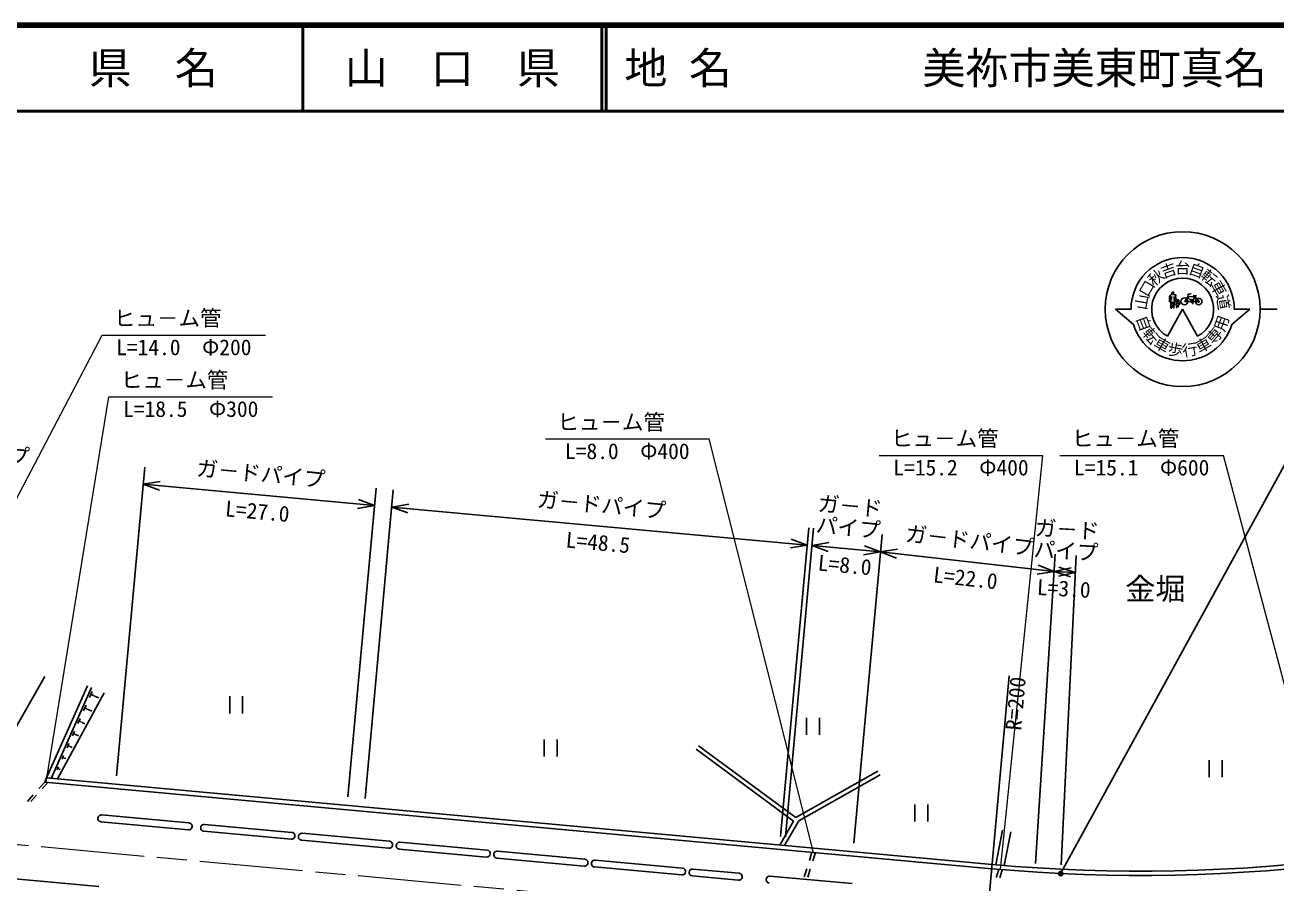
# Model space of a CAD drawing. Units: millimetres, scale not verified. Extents: x 40000 to 680000, y 20000 to 380000.
# Drawn here: x 300720 to 446107, y 280322 to 380000 of the extents above; entities that cross this region are included whole.
import ezdxf
from ezdxf.enums import TextEntityAlignment as Align

# ---------------------------------------------------------------- set-up
doc = ezdxf.new("R2010")
doc.units = ezdxf.units.MM
doc.header["$LTSCALE"] = 1000
doc.header["$PDMODE"] = 32
doc.header["$PDSIZE"] = 500
doc.linetypes.add('CHAIN', pattern=[18.5, 12, -1.5, 3.5, -1.5])
for name, color, linetype, lineweight in [('M-BGD', 7, 'Continuous', 25), ('M-BMK', 2, 'CHAIN', 13), ('M-STR-HTXT', 7, 'Continuous', 13), ('M-STR-STRC', 7, 'Continuous', 25), ('M-TTL', 2, 'Continuous', 140), ('M-TTL-LINE', 7, 'Continuous', 50)]:
    doc.layers.add(name, color=color, linetype=linetype, lineweight=lineweight)
doc.layers.add('M-TTL-TXT', color=7, linetype='Continuous')
doc.styles.add('@ＭＳ ゴシック', font='')
doc.styles.add('ＭＳ ゴシック', font='')
doc.styles.get('@ＭＳ ゴシック').set_extended_font_data('@MS Gothic')
doc.styles.get('ＭＳ ゴシック').set_extended_font_data('MS Gothic')

msp = doc.modelspace()

# ---------------------------------------------------------------- hatches: boundary and pattern name
at = {"layer": 'M-STR-STRC'}
msp.add_hatch(color=256, dxfattribs=at).paths.add_polyline_path([(433922, 348688), (434010, 348725), (434066, 348782), (434066, 348847), (434028, 348865), (433977, 348868), (434062, 348974), (434131, 348998), (434208, 348960), (434234, 348910), (434242, 348878), (434198, 348865), (434200, 348786), (434210, 348745), (434383, 348666), (434436, 348636), (434451, 348574), (434441, 348327), (434531, 348094), (434528, 348059), (434543, 348040), (434539, 347985), (434525, 347970), (434519, 347853), (434589, 347846), (434654, 347861), (434683, 347878), (434689, 347930), (434662, 347952), (434669, 348016), (434711, 348067), (434777, 348073), (434810, 348037), (434827, 347998), (434835, 347965), (434802, 347935), (434796, 347877), (434805, 347861), (434842, 347839), (434873, 347801), (434896, 347725), (434905, 347629), (434901, 347539), (434877, 347540), (434872, 347621), (434850, 347662), (434840, 347739), (434794, 347731), (434767, 347711), (434770, 347630), (434795, 347573), (434810, 347507), (434800, 347472), (434763, 347416), (434749, 347375), (434746, 347353), (434771, 347303), (434799, 347263), (434789, 347240), (434730, 347206), (434735, 347231), (434759, 347258), (434682, 347355), (434689, 347420), (434654, 347455), (434587, 347385), (434584, 347193), (434514, 347168), (434505, 347193), (434541, 347215), (434528, 347431), (434543, 347509), (434477, 347546), (434476, 347590), (434606, 347695), (434603, 347757), (434483, 347813), (434492, 348017), (434364, 348256), (434325, 348457), (434265, 348316), (434265, 348177), (434342, 348035), (434272, 347938), (434265, 347816), (434284, 347762), (434280, 347497), (434246, 347317), (434223, 347212), (434224, 347182), (434265, 347127), (434234, 347104), (434141, 347172), (434156, 347392), (434158, 347640), (434124, 347774), (434074, 347772), (434005, 347543), (433980, 347210), (433956, 347157), (434016, 347115), (434013, 347090), (433881, 347122), (433868, 347432), (433873, 347574), (433892, 347830), (433885, 347901), (433846, 347972), (433895, 348068), (433945, 348425), (433905, 348439), (433860, 348430), (433810, 348359), (433796, 348067), (433772, 347861), (433737, 347859), (433716, 348246), (433725, 348404), (433791, 348568)])

# ---------------------------------------------------------------- linework, layer by layer
at = {"layer": 'M-BGD'}
for p, q in [((296623, 293126), (303018, 304314)), ((412397, 274505), (415101, 304383)), ((303227, 292523), (307991, 303232)), ((303753, 292474), (308448, 303028)), ((304481, 292408), (309913, 302417)), ((308525, 302586), (308209, 301876)), ((307809, 300976), (307521, 300330)), ((308584, 302241), (308505, 302063)), ((308732, 302095), (308712, 302051)), ((308722, 302073), (309302, 301815)), ((324514, 302030), (324514, 300030)), ((326014, 302030), (326014, 300030)), ((307863, 300662), (307791, 300500)), ((307997, 300529), (307979, 300489)), ((307988, 300509), (308476, 300292)), ((391563, 299515), (391563, 297515)), ((393063, 299515), (393063, 297515)), ((307120, 299429), (306860, 298843)), ((307169, 299144), (307104, 298997)), ((307291, 299024), (307275, 298987)), ((307283, 299005), (307682, 298828)), ((306458, 297941), (306224, 297414)), ((306502, 297684), (306444, 297553)), ((306612, 297576), (306597, 297543)), ((306605, 297560), (306918, 297420)), ((361058, 296999), (361058, 294999)), ((362558, 296999), (362558, 294999)), ((305822, 296510), (305612, 296039)), ((305861, 296281), (305809, 296164)), ((305959, 296185), (305946, 296155)), ((305953, 296170), (306184, 296067)), ((390037, 287493), (378710, 295857)), ((390288, 287930), (379007, 296260)), ((304622, 293813), (304460, 293448)), ((305210, 295135), (305025, 294718)), ((305245, 294932), (305198, 294828)), ((305332, 294847), (305320, 294821)), ((305326, 294834), (305478, 294766)), ((438358, 294609), (438358, 292609)), ((439858, 294609), (439858, 292609)), ((303227, 292523), (303006, 292041)), ((303227, 292523), (413122, 282472)), ((304652, 293635), (304612, 293544)), ((304728, 293561), (304718, 293538)), ((304723, 293549), (304799, 293515)), ((399844, 293310), (390288, 287930)), ((400089, 292874), (390653, 287561)), ((303006, 292041), (302340, 291295)), ((303378, 292007), (302712, 291261)), ((303006, 292041), (413077, 281974)), ((301674, 290549), (301008, 289803)), ((302046, 290515), (301380, 289769)), ((404142, 289451), (404142, 287451)), ((405642, 289451), (405642, 287451)), ((208878, 289101), (309312, 279916)), ((309620, 288223), (319777, 287294)), ((309547, 287426), (319704, 286497)), ((321570, 287130), (331727, 286201)), ((388449, 284729), (390037, 287493)), ((388997, 284679), (390653, 287561)), ((414328, 286448), (413530, 282436)), ((321497, 286333), (331654, 285404)), ((332849, 285295), (343007, 284366)), ((332922, 286091), (343080, 285162)), ((344275, 285053), (354432, 284124)), ((415309, 286253), (414532, 282350)), ((344202, 284257), (354360, 283328)), ((355628, 284015), (365785, 283086)), ((392172, 283886), (391875, 282931)), ((392579, 283849), (392282, 282894)), ((355555, 283218), (365712, 282289)), ((366907, 282180), (377065, 281251)), ((366980, 282977), (377138, 282048)), ((378260, 281142), (383637, 280650)), ((378333, 281939), (383710, 281447)), ((387295, 281119), (396855, 280245)), ((391578, 281977), (391281, 281022)), ((391985, 281939), (391688, 280984)), ((413892, 281902), (413602, 280945)), ((414299, 281868), (414010, 280911))]:
    msp.add_line(p, q, dxfattribs=at)
for centre, radius, start, end in [((430421, 473692), 192500, 264.82971, 290.18308), ((430421, 473692), 192000, 264.83085, 290.17632), ((309583, 287824), 400, 84.77468, 264.77472), ((319741, 286895), 400, 264.77469, 84.77473), ((321533, 286731), 400, 84.77463, 264.77469), ((331691, 285802), 400, 264.77469, 84.77475), ((332886, 285693), 400, 84.77463, 264.77469), ((343043, 284764), 400, 264.77469, 84.77472), ((344257, 284653), 400, 84.77469, 264.77469), ((354396, 283726), 400, 264.77469, 84.77469), ((355591, 283617), 400, 84.77468, 264.7747), ((365749, 282688), 400, 264.77464, 84.77469), ((366944, 282578), 400, 84.77469, 264.77474), ((377101, 281649), 400, 264.77472, 84.77469), ((378296, 281540), 400, 84.77469, 264.77466), ((383674, 281048), 400, 264.77461, 84.77469), ((387259, 280721), 400, 84.77468, 264.7747)]:
    msp.add_arc(centre, radius, start, end, dxfattribs=at)
at = {"layer": 'M-BMK'}
msp.add_line((265759, 287916), (363850, 278945), dxfattribs=at)
at = {"layer": 'M-STR-HTXT'}
for p, q in [((283405, 293833), (309675, 343976)), ((309675, 343976), (328675, 343976)), ((303192, 292024), (310478, 336801)), ((310478, 336801), (329478, 336801)), ((361217, 331904), (380217, 331904)), ((392376, 283868), (380217, 331904)), ((400000, 330000), (419000, 330000)), ((414096, 281885), (419000, 330000)), ((421000, 330000), (440000, 330000)), ((452634, 282478), (440000, 330000))]:
    msp.add_line(p, q, dxfattribs=at)
at = {"layer": 'M-STR-STRC'}
for p, q in [((433977, 348868), (434062, 348974)), ((434062, 348974), (434131, 348998)), ((434131, 348998), (434208, 348960)), ((434208, 348960), (434234, 348910)), ((433716, 348246), (433725, 348404)), ((433737, 347859), (433716, 348246)), ((433725, 348404), (433791, 348568)), ((433772, 347861), (433737, 347859)), ((433796, 348067), (433772, 347861)), ((433791, 348568), (433922, 348688)), ((433810, 348359), (433796, 348067)), ((433860, 348430), (433810, 348359)), ((433846, 347972), (433895, 348068)), ((433885, 347901), (433846, 347972)), ((433905, 348439), (433860, 348430)), ((433868, 347432), (433873, 347574)), ((433873, 347574), (433892, 347830)), ((433892, 347830), (433885, 347901)), ((433895, 348068), (433945, 348425)), ((433945, 348425), (433905, 348439)), ((433922, 348688), (434010, 348725)), ((434028, 348865), (433977, 348868)), ((434005, 347543), (433980, 347210)), ((434074, 347772), (434005, 347543)), ((434010, 348725), (434066, 348782)), ((434066, 348847), (434028, 348865)), ((434066, 348782), (434066, 348847)), ((434124, 347774), (434074, 347772)), ((434158, 347640), (434124, 347774)), ((434156, 347392), (434158, 347640)), ((434242, 348878), (434198, 348865)), ((434198, 348865), (434200, 348786)), ((434200, 348786), (434210, 348745)), ((434210, 348745), (434383, 348666)), ((434234, 348910), (434242, 348878)), ((434280, 347497), (434246, 347317)), ((434325, 348457), (434265, 348316)), ((434265, 348316), (434265, 348177)), ((434265, 348177), (434342, 348035)), ((434272, 347938), (434265, 347816)), ((434265, 347816), (434284, 347762)), ((434342, 348035), (434272, 347938)), ((434284, 347762), (434280, 347497)), ((434364, 348256), (434325, 348457)), ((434492, 348017), (434364, 348256)), ((434383, 348666), (434436, 348636)), ((434436, 348636), (434451, 348574)), ((434451, 348574), (434441, 348327)), ((434441, 348327), (434531, 348094)), ((434476, 347590), (434606, 347695)), ((434477, 347546), (434476, 347590)), ((434543, 347509), (434477, 347546)), ((434483, 347813), (434492, 348017)), ((434603, 347757), (434483, 347813)), ((434525, 347970), (434519, 347853)), ((434519, 347853), (434589, 347846)), ((434539, 347985), (434525, 347970)), ((434531, 348094), (434528, 348059)), ((434528, 348059), (434543, 348040)), ((434528, 347431), (434543, 347509)), ((434543, 348040), (434539, 347985)), ((434589, 347846), (434654, 347861)), ((434606, 347695), (434603, 347757)), ((434654, 347861), (434683, 347878)), ((434662, 347952), (434669, 348016)), ((434689, 347930), (434662, 347952)), ((434669, 348016), (434711, 348067)), ((434683, 347878), (434689, 347930)), ((434711, 348067), (434777, 348073)), ((434794, 347731), (434767, 347711)), ((434767, 347711), (434770, 347630)), ((434770, 347630), (434795, 347573)), ((434777, 348073), (434810, 348037)), ((434840, 347739), (434794, 347731)), ((434795, 347573), (434810, 347507)), ((434802, 347935), (434796, 347877)), ((434796, 347877), (434805, 347861)), ((434810, 347507), (434800, 347472)), ((434835, 347965), (434802, 347935)), ((434805, 347861), (434842, 347839)), ((434810, 348037), (434827, 347998)), ((434827, 347998), (434835, 347965)), ((434850, 347662), (434840, 347739)), ((434842, 347839), (434873, 347801)), ((434872, 347621), (434850, 347662)), ((434877, 347540), (434872, 347621)), ((434873, 347801), (434896, 347725)), ((434901, 347539), (434877, 347540)), ((434896, 347725), (434905, 347629)), ((434905, 347629), (434901, 347539)), ((435459, 347894), (435750, 348170)), ((437124, 347869), (435459, 347894)), ((435750, 348170), (435934, 348599)), ((436384, 347880), (435833, 348364)), ((435866, 348628), (435917, 348748)), ((435934, 348599), (435866, 348628)), ((436686, 348435), (435869, 348447)), ((436152, 348773), (435917, 348748)), ((436236, 348744), (436152, 348773)), ((436305, 348094), (436216, 348094)), ((436384, 347880), (436305, 348094)), ((436384, 347880), (436749, 348550)), ((436384, 347880), (436416, 347660)), ((436416, 347660), (436510, 347660)), ((436867, 348548), (436478, 348554)), ((437124, 347869), (436686, 348435)), ((429260, 346987), (427460, 346987)), ((427460, 346987), (429530, 345208)), ((435260, 346987), (433517, 343837)), ((433881, 347122), (433868, 347432)), ((434013, 347090), (433881, 347122)), ((433980, 347210), (433956, 347157)), ((433956, 347157), (434016, 347115)), ((434016, 347115), (434013, 347090)), ((434141, 347172), (434156, 347392)), ((434234, 347104), (434141, 347172)), ((434246, 347317), (434223, 347212)), ((434223, 347212), (434224, 347182)), ((434224, 347182), (434265, 347127)), ((434265, 347127), (434234, 347104)), ((434505, 347193), (434541, 347215)), ((434514, 347168), (434505, 347193)), ((434584, 347193), (434514, 347168)), ((434541, 347215), (434528, 347431)), ((434587, 347385), (434584, 347193)), ((434654, 347455), (434587, 347385)), ((434689, 347420), (434654, 347455)), ((434682, 347355), (434689, 347420)), ((434759, 347258), (434682, 347355)), ((434789, 347240), (434730, 347206)), ((434730, 347206), (434735, 347231)), ((434735, 347231), (434759, 347258)), ((434749, 347375), (434746, 347353)), ((434746, 347353), (434771, 347303)), ((434763, 347416), (434749, 347375)), ((434800, 347472), (434763, 347416)), ((434771, 347303), (434799, 347263)), ((434799, 347263), (434789, 347240)), ((437002, 343837), (435260, 346987)), ((443060, 346987), (440990, 345208)), ((443060, 346987), (441260, 346987)), ((444260, 346987), (446260, 346987)), ((421160, 281549), (450260, 334708)), ((311362, 292783), (314641, 328633)), ((316429, 326981), (314458, 326641)), ((314458, 326641), (341346, 324183)), ((314458, 326641), (316335, 325950)), ((338250, 290324), (341528, 326174)), ((340241, 290142), (343520, 325992)), ((341346, 324183), (339469, 324874)), ((345309, 324340), (343338, 324000)), ((339375, 323843), (341346, 324183)), ((343338, 324000), (391636, 319583)), ((343338, 324000), (345215, 323309)), ((388540, 285725), (391818, 321575)), ((389088, 285675), (392366, 321525)), ((391636, 319583), (389760, 320275)), ((394155, 319873), (392184, 319533)), ((397054, 284946), (400333, 320796)), ((389665, 319244), (391636, 319583)), ((392184, 319533), (400151, 318805)), ((392184, 319533), (394061, 318842)), ((398180, 318465), (400151, 318805)), ((400151, 318805), (398274, 319496)), ((402129, 319101), (400151, 318805)), ((400151, 318805), (420335, 316516)), ((400151, 318805), (402012, 318073)), ((418157, 282585), (420463, 318512)), ((420335, 316516), (418473, 317248)), ((422785, 316378), (420885, 317003)), ((421137, 282417), (422882, 318375)), ((418357, 316219), (420335, 316516)), ((422292, 316924), (420335, 316516)), ((420335, 316516), (422785, 316378)), ((420335, 316516), (422234, 315890)), ((420827, 315970), (422785, 316378))]:
    msp.add_line(p, q, dxfattribs=at)
for centre, radius in [((435260, 346987), 9000), ((435459, 347894), 402), ((436384, 347880), 136), ((437124, 347869), 377), ((437124, 347869), 68.8), ((421088, 281418), 150), ((421088, 281418), 120), ((421088, 281418), 90), ((421088, 281418), 60), ((421088, 281418), 30)]:
    msp.add_circle(centre, radius, dxfattribs=at)
for radius, start, end in [(6000, 0, 180), (3600, 298.95502, 241.04498), (6000, 197.25385, 342.74615)]:
    msp.add_arc((435260, 346987), radius, start, end, dxfattribs=at)
msp.add_point((421088, 281418), dxfattribs=at)
at = {"layer": 'M-TTL'}
msp.add_line((680000, 380000), (40000, 380000), dxfattribs=at)
at = {"layer": 'M-TTL-LINE'}
for p, q in [((333000, 380000), (333000, 370000)), ((367750, 380000), (367750, 370000)), ((368250, 380000), (368250, 370000)), ((40000, 370000), (680000, 370000))]:
    msp.add_line(p, q, dxfattribs=at)

# ---------------------------------------------------------------- texts
at = {"layer": 'M-BGD', "style": 'ＭＳ ゴシック'}
msp.add_text('金堀', height=2566, dxfattribs=at).set_placement((432090, 314497), align=Align.MIDDLE_CENTER)
msp.add_text('R=200', height=1833, rotation=84.83, dxfattribs=at).set_placement((417027, 297933), align=Align.BOTTOM_LEFT)
at = {"layer": 'M-STR-HTXT', "style": 'ＭＳ ゴシック'}
for p in [(311050, 344476), (311853, 337301), (362592, 332404), (401375, 330500), (422375, 330500)]:
    msp.add_text('ヒュ－ム管', height=1833, dxfattribs=at).set_placement(p, align=Align.BOTTOM_LEFT)
for s, p in [('L=14.0\u3000Φ200', (319175, 343476)), ('L=18.5\u3000Φ300', (319978, 336301)), ('L=8.0\u3000Φ400', (370717, 331404)), ('L=15.2\u3000Φ400', (409500, 329500)), ('L=15.1\u3000Φ600', (430500, 329500))]:
    msp.add_text(s, height=1833, dxfattribs=at).set_placement(p, align=Align.TOP_CENTER)
at = {"layer": 'M-STR-STRC', "style": 'ＭＳ ゴシック'}
for s, rotation, p in [('吉', 20, (433618, 351498)), ('自', 340, (436901, 351498)), ('秋', 40, (432174, 350664)), ('転', 320, (438345, 350664)), ('口', 60, (431103, 349387)), ('車', 300, (439417, 349387)), ('山', 80, (430533, 347821)), ('道', 280, (439987, 347821)), ('自', 290, (430749, 345345)), ('用', 70, (439770, 345345)), ('転', 310, (431583, 343902)), ('専', 50, (438937, 343902)), ('車', 330, (432860, 342830)), ('行', 10.119, (436103, 342262)), ('車', 30, (437660, 342830)), ('歩', 349.881, (434416, 342262))]:
    msp.add_text(s, height=1320, rotation=rotation, dxfattribs=at).set_placement(p, align=Align.MIDDLE_CENTER)
msp.add_text('台', height=1320, dxfattribs=at).set_placement((435260, 351787), align=Align.MIDDLE_CENTER)
for s, rotation, p in [('ガ－ドパイプ', 354.775, (293632, 329048)), ('ガ－ドパイプ', 354.775, (327993, 326408)), ('ガ－ドパイプ', 354.775, (367578, 322788)), ('ガ－ド', 354.775, (396486, 322654)), ('パイプ', 354.775, (396259, 320165)), ('ガ－ドパイプ', 353.53, (410355, 318654)), ('ガ－ド', 356.775, (421757, 319941)), ('パイプ', 356.775, (421616, 317445))]:
    msp.add_text(s, height=1833, rotation=rotation, dxfattribs=at).set_placement(p, align=Align.BOTTOM_CENTER)
at = {"layer": 'M-STR-STRC', "style": '@ＭＳ ゴシック'}
for s, rotation, p in [('L=27.0', 354.775, (327811, 324416)), ('L=48.5', 354.775, (367396, 320796)), ('L=8.0', 354.775, (396076, 318173)), ('L=22.0', 353.53, (410130, 316667)), ('L=3.0', 356.775, (421504, 315448))]:
    msp.add_text(s, height=1833, rotation=rotation, dxfattribs=at).set_placement(p, align=Align.TOP_CENTER)
at = {"layer": 'M-TTL-TXT', "style": 'ＭＳ ゴシック'}
for s, p in [('県\u3000名', (315625, 375000)), ('山\u3000口\u3000県', (350375, 375000))]:
    msp.add_text(s, height=3666, dxfattribs=at).set_placement(p, align=Align.MIDDLE_CENTER)
for s, p in [('地 名', (370380, 375000)), ('美祢市美東町真名', (405024, 375000))]:
    msp.add_text(s, height=3666, dxfattribs=at).set_placement(p, align=Align.MIDDLE_LEFT)

doc.saveas('drawing.dxf')
